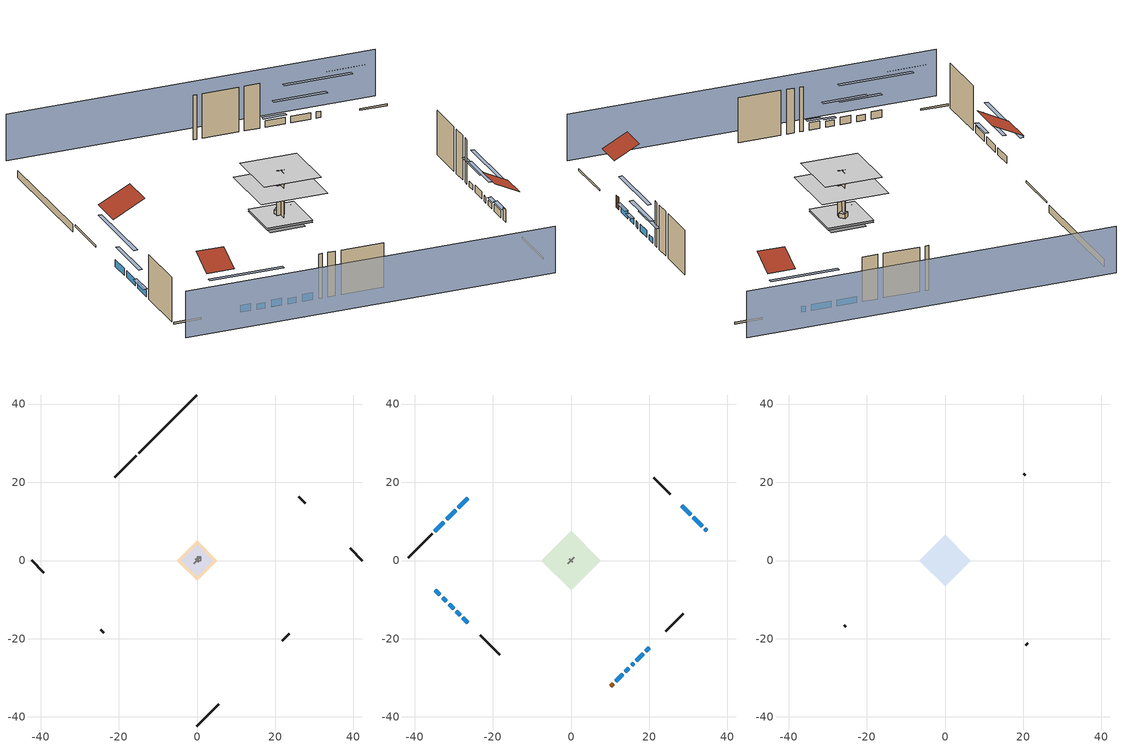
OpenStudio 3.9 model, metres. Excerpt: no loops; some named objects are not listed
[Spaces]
garage 1
 floor foundation (Slab1 construction): -5.17,0 0,5.17 5.17,0 0,-5.17 z0
 wall outside (Wall1 construction): 27.69,14.62 25.97,16.34 z0.3:7.62
 wall outside (Wall2 construction): 21.82,-20.48 23.55,-18.76 z0.3:7.62
 wall outside (Wall12 construction): -24.67,-17.64 -23.81,-18.5 z0.3:7.62
 wall to conditioned space 1 (Wall5 construction Reversed): 0.86,0.86 -0.86,-0.86 z0.3:7.62
 wall to conditioned space 1 (Wall6 construction Reversed): -0.43,0.43 0.43,-0.43 z0.3:7.62
crawlspace - vented 1
 floor foundation (Slab2 construction): -3.99,0 0,3.99 3.99,0 0,-3.99 z-0.91
 wall outside (RimJoist1 construction): -15.49,26.82 -21.09,21.22 z0.3:0.61
 wall outside (RimJoist2 construction): 42.31,0 39.2,3.1 z0.3:0.61
 wall outside (RimJoist3 construction): 0,-42.31 5.6,-36.7 z0.3:0.61
 wall outside (RimJoist4 construction): -42.31,0 -39.2,-3.1 z0.3:0.61
 wall foundation (FoundationWall1 construction): 0,42.31 -14.83,27.48 z-0.91:0.3
furnace airloop ret air space
 floor adiabatic (AdiabaticConst): 0,0 0,1 1,1 1,0 z0
 wall adiabatic (AdiabaticConst): 0,1 0,0 1,0 1,1 0,1 z0:1
 ceiling adiabatic (AdiabaticConst): 1,0 1,1 0,1 0,0 z1
conditioned space 1
 floor to crawlspace - vented 1 (Floor1 construction): -3.99,0 0,3.99 3.99,0 0,-3.99 z0.3
 floor to garage 1 (Floor3 construction): -5.17,0 0,5.17 5.17,0 0,-5.17 z0.3
 floor adiabatic (AdiabaticFloorConstruction): -7.65,0 0,7.65 7.65,0 0,-7.65 z5.18
 wall outside (Wall3 construction): -35.48,6.83 -41.65,0.66 z0.3:7.62
 wall outside (Wall4 construction): 25.31,17 21.15,21.16 z0.3:7.62
 wall outside (Wall7 construction): 24.21,-18.1 28.73,-13.58 z0.3:7.62
 wall outside (Wall8 construction): -23.15,-19.16 -18.26,-24.05 z0.3:7.62
 wall outside (AdiabaticWallConstruction): -26.45,15.86 -28.8,13.51 / -29.46,12.85 -31.81,10.49 / -32.47,9.84 -34.82,7.48 / 16.66,-25.65 18.42,-23.89 / 11.47,-30.83 13.23,-29.08 z0.3:1.43; 34.74,7.57 34.21,8.1 z0.3:1.31; 33.55,8.76 31.28,11.03 / 30.62,11.69 28.35,13.96 z0.3:1.37; 15.48,-26.83 16.01,-26.3 z0.3:1.28; 19.07,-23.24 20.01,-22.3 / 13.88,-28.43 14.82,-27.48 z0.3:1.16; -34.74,-7.57 -33.49,-8.82 / -31.18,-11.13 -29.93,-12.37 / -27.62,-14.69 -26.37,-15.93 z0.3:1.49; -32.84,-9.47 -31.83,-10.47 / -29.28,-13.03 -28.28,-14.03 z0.3:1.25
 wall outside (AdiabaticWallConstruction 1): 10.17,-32.14 10.82,-31.49 z0.3:2.34
 window (WindowConstruction): -26.45,15.86 -28.8,13.51 z0.3:1.43
 window (WindowConstruction 1): -29.46,12.85 -31.81,10.5 z0.3:1.43
 window (WindowConstruction 2): -32.47,9.84 -34.82,7.49 z0.3:1.43
 window (WindowConstruction 3): 34.74,7.57 34.21,8.1 z0.3:1.31
 window (WindowConstruction 4): 33.55,8.76 31.28,11.03 z0.3:1.37
 window (WindowConstruction 5): 30.62,11.69 28.35,13.96 z0.3:1.37
 window (WindowConstruction 6): 15.48,-26.83 16,-26.3 z0.3:1.28
 window (WindowConstruction 7): 16.66,-25.65 18.41,-23.89 z0.3:1.43
 window (WindowConstruction 8): 19.07,-23.24 20.01,-22.3 z0.3:1.16
 window (WindowConstruction 9): 11.47,-30.83 13.23,-29.08 z0.3:1.43
 window (WindowConstruction 10): 13.88,-28.42 14.82,-27.49 z0.3:1.16
 window (WindowConstruction 11): -34.74,-7.57 -33.49,-8.82 z0.3:1.49
 window (WindowConstruction 12): -32.84,-9.47 -31.83,-10.47 z0.3:1.25
 window (WindowConstruction 13): -31.18,-11.13 -29.93,-12.37 z0.3:1.49
 window (WindowConstruction 14): -29.28,-13.03 -28.28,-14.03 z0.3:1.25
 window (WindowConstruction 15): -27.62,-14.69 -26.38,-15.93 z0.3:1.49
 door (Door): 10.17,-32.14 10.82,-31.49 z0.3:2.34
 ceiling adiabatic (AdiabaticFloorConstruction): 0,-7.65 7.65,0 0,7.65 -7.65,0 z5.18
attic - vented 1
 floor to conditioned space 1 (Floor2 construction Reversed): -6.53,0 0,6.53 6.53,0 0,-6.53 z7.62
 wall outside (Wall9 construction): 20.49,21.81 20.1,22.21 z0.3:7.62
 wall outside (Wall10 construction): -25.72,-16.59 -25.33,-16.98 z0.3:7.62
 wall outside (Wall11 construction): 20.67,-21.64 21.17,-21.14 z0.3:7.62
 roof outside (Roof1 construction): -25.79,16.52,7.62 -22.17,12.9,10.18 -18.13,16.94,10.18 -21.75,20.56,7.62
 roof outside (Roof2 construction): 35.39,6.91,7.62 32.57,4.09,9.61 35.73,0.94,9.61 38.55,3.76,7.62
 roof outside (Roof3 construction): -35.39,-6.91,7.62 -32.57,-4.09,9.61 -35.73,-0.94,9.61 -38.55,-3.76,7.62
 roof outside (Roof4 construction): 9.51,-32.79,7.62 6.6,-29.89,9.68 3.35,-33.14,9.68 6.26,-36.05,7.62
shading: -45.54,-3.23 -3.23,-45.54 / 45.54,3.23 3.23,45.54 z0:7.62; -32.47,9.84 -22.78,19.52 -23.22,19.95 -32.9,10.27 z6.61; -33.75,8.56 -27.52,14.79 -27.95,15.22 -34.18,8.99 z4.18; -35.04,7.27 -32.25,10.05 -32.68,10.48 -35.47,7.7 z1.74; 30.54,11.76 38.4,3.91 38.83,4.34 30.97,12.2 z6.49; 29.34,12.97 35.49,6.82 35.92,7.25 29.77,13.4 z4.11; 28.13,14.17 30.84,11.47 31.27,11.9 28.56,14.61 z1.68; 19.67,-22.64 11.82,-30.49 12.25,-30.92 20.1,-23.07 z6.46; 20.35,-21.95 14.72,-27.59 15.15,-28.02 20.79,-22.38 z4.18; 21.95,-20.36 17.13,-25.18 17.56,-25.61 22.38,-20.79 z3.9; 13.44,-28.87 11.26,-31.05 11.69,-31.48 13.87,-29.3 z1.74; 15.04,-27.27 13.67,-28.64 14.1,-29.07 15.47,-27.7 z1.46; -29.83,-12.48 -38.4,-3.91 -38.83,-4.34 -30.26,-12.91 z6.68; -29.89,-12.41 -34.78,-7.53 -35.21,-7.96 -30.33,-12.84 z3.99; -27.99,-14.31 -33.12,-9.19 -33.55,-9.62 -28.43,-14.74 z4.24; -28.06,-14.25 -29.49,-12.82 -29.92,-13.25 -28.49,-14.68 z1.55; -26.16,-16.15 -27.83,-14.47 -28.27,-14.9 -26.59,-16.58 z1.8
[Site]
Portland Intl Arpt_OR: Latitude {deg}=45.59; Longitude {deg}=-122.6; Time Zone {hr}=-8; Elevation {m}=33; Terrain=Suburbs; Keep Site Location Information=Yes
[Site:GroundTemperature:Shallow]
10.2558, 8.96328, 8.85977, 9.47314, 11.9355, 14.3863, 16.5111, 17.8571, 17.9714, 16.8767, 14.8061, 12.4304
[Site:WaterMainsTemperature]
Calculation Method=Schedule; Temperature Schedule=mains temperature schedule
[Building]
Building 1
[Material] Roughness=Rough
Name | Thickness {m} | Conductivity {W/m-K} | Density {kg/m3} | Specific Heat {J/kg-K} | Thermal Absorptance | Solar Absorptance | Visible Absorptance
slate or tile shingles | 0.01905 | 0.840978 | 1899.972 | 799.717 | 0.9 | 0.75 | 0.75
roof rigid ins | 0.00329814 | 0.029427 | 32.04 | 1214.23 | 0.9 | 0.7 | 0.7
osb sheathing 0.5 in. | 0.0127 | 0.115458 | 512.64 | 1214.23 | 0.9 | 0.6 | 0.6
wood siding | 0.0254 | 0.102417 | 544.68 | 1172.36 | 0.9 | 0.85 | 0.85
osb sheathing 0.5 in. 1 | 0.0127 | 0.115458 | 512.64 | 1214.23 | 0.9 | 0.7 | 0.7
wall stud and cavity | 0.1397 | 0.727959 | 139.0536 | 1170.24 | 0.9 | 0.6 | 0.6
wall stud and cavity 1 | 0.1397 | 0.550994 | 139.0536 | 1170.24 | 0.9 | 0.7 | 0.7
gypsum board | 0.0127 | 0.160291 | 801 | 837.4 | 0.9 | 0.6 | 0.6
osb sheathing 0.5 in. 2; osb sheathing 0.5 in. 3 | 0.0127 | 0.115458 | 512.64 | 1214.23
wall stud and cavity 2 | 0.1397 | 0.335416 | 139.0536 | 1170.24 | 0.9 | 0.7 | 0.7
rim joist stud and cavity | 0.0508 | 0.178688 | 50.32683 | 1063.81 | 0.9 | 0.6 | 0.6
floor stud and cavity | 0.1397 | 0.923637 | 92.3553 | 1139.71 | 0.9 | 0.7 | 0.7
osb sheathing 0.75 in. | 0.01905 | 0.115458 | 512.64 | 1214.23 | 0.9 | 0.7 | 0.7
floor covering | 0.0127 | 0.0433444 | 54.468 | 1339.84 | 0.9 | 0.6 | 0.6
ceiling loosefill ins | 0.254 | 0.0480833 | 16.02 | 1046.75 | 0.9 | 0.7 | 0.7
ceiling stud and cavity | 0.1397 | 0.104117 | 65.682 | 1177.47 | 0.9 | 0.7 | 0.7
concrete 4.0 in. | 0.1016 | 1.803125 | 2242.8 | 837.4 | 0.9 | 0.7 | 0.7
concrete 8.0 in. | 0.2032 | 1.803125 | 2242.8 | 837.4 | 0.9 | 0.7 | 0.7
soil 0.5 in. | 0.0127 | 1.3848 | 1842.3 | 418.7 | 0.9 | 0.7 | 0.7
wood siding 1; wood siding 2 | 0.0254 | 0.102417 | 544.68 | 1172.36
wall rigid ins; floor rigid ins | 0.512978 | 0.029427 | 32.04 | 1214.23 | 0.9 | 0.7 | 0.7
wall stud and cavity 3 | 0.0889 | 0.380278 | 52.3479 | 1209.89 | 0.9 | 0.7 | 0.7
door material | 0.04445 | 0.0612267 | 512.64 | 1214.23 | 0.9 | 0.7 | 0.7
floor stud and cavity 1 | 0.1397 | 1.75129 | 37.0049 | 1207.88 | 0.9 | 0.7 | 0.7
wall stud and cavity 4 | 0.0889 | 0.391764 | 83.0341 | 1211.67 | 0.9 | 0.7 | 0.7
furniture material conditioned space 1; furniture material garage 1 | 0.1524 | 0.115458 | 640.8 | 1214.23 | 0.9 | 0.6 | 0.6
[Construction]
Roof1 construction; Roof2 construction; Roof3 construction; Roof4 construction: slate or tile shingles, roof rigid ins, osb sheathing 0.5 in.
Wall1 construction; Wall2 construction: wood siding, osb sheathing 0.5 in. 1, wall stud and cavity
Wall3 construction; Wall4 construction: wood siding, osb sheathing 0.5 in. 1, wall stud and cavity 1, gypsum board
Wall5 construction Reversed: gypsum board, wall stud and cavity 2, osb sheathing 0.5 in. 2
Wall6 construction Reversed: gypsum board, wall stud and cavity 2, osb sheathing 0.5 in. 3
Wall7 construction; Wall8 construction: wood siding, osb sheathing 0.5 in. 3, wall stud and cavity 1, gypsum board
Wall9 construction; Wall10 construction; Wall11 construction; Wall12 construction: wood siding, osb sheathing 0.5 in. 3, wall stud and cavity
RimJoist1 construction; RimJoist2 construction; RimJoist3 construction; RimJoist4 construction: wood siding, rim joist stud and cavity
Floor1 construction; Floor3 construction: floor stud and cavity, osb sheathing 0.75 in., floor covering
Floor2 construction Reversed: gypsum board, ceiling stud and cavity, ceiling loosefill ins
Slab1 construction: concrete 4.0 in.
FoundationWall1 construction: concrete 8.0 in.
Slab2 construction: soil 0.5 in.
WindowConstruction; WindowConstruction 1; WindowConstruction 2; WindowConstruction 3; WindowConstruction 4; WindowConstruction 5; WindowConstruction 6; WindowConstruction 7; WindowConstruction 8; WindowConstruction 9; WindowConstruction 10; WindowConstruction 11; WindowConstruction 12; WindowConstruction 13; WindowConstruction 14; WindowConstruction 15: WindowMaterial
AdiabaticWallConstruction: wood siding 1, wall rigid ins, wall stud and cavity 3, gypsum board
Door: door material
AdiabaticWallConstruction 1: wood siding 2, wall rigid ins, wall stud and cavity 3, gypsum board
AdiabaticFloorConstruction: floor stud and cavity 1, floor rigid ins, osb sheathing 0.75 in., floor covering
PartitionWallConstruction: gypsum board, wall stud and cavity 4, gypsum board
furniture construction conditioned space 1: furniture material conditioned space 1
furniture construction garage 1: furniture material garage 1
AdiabaticConst: Adiabatic
[WindowMaterial:SimpleGlazingSystem]
WindowMaterial: U-Factor {W/m2-K}=2.78222; Solar Heat Gain Coefficient=0.56
[Material:NoMass]
Adiabatic: Roughness=Rough; Thermal Resistance {m2-K/W}=176.1
[ThermalZone] Multiplier=1; Use Ideal Air Loads=No
Name | Volume {m3} | Thermostat
conditioned space | 493.619 | conditioned space temperature setpoint
attic - vented | 58.7334
garage | 130.484
crawlspace - vented | 38.7714
furnace airloop ret air zone | 1
[Sizing:Zone] Zone Cooling Design Supply Air Temperature Input Method=SupplyAirTemperature; Zone Cooling Design Supply Air Temperature {C}=14; Zone Cooling Design Supply Air Temperature Difference {deltaC}=11.11; Zone Heating Design Supply Air Temperature Input Method=SupplyAirTemperature; Zone Heating Design Supply Air Temperature {C}=40; Zone Heating Design Supply Air Temperature Difference {deltaC}=11.11; Zone Cooling Design Supply Air Humidity Ratio {kg-H2O/kg-air}=0.0085; Zone Heating Design Supply Air Humidity Ratio {kg-H2O/kg-air}=0.008; Cooling Design Air Flow Method=DesignDay; Heating Design Air Flow Method=DesignDay; Account for Dedicated Outdoor Air System=No; Dedicated Outdoor Air System Control Strategy=NeutralSupplyAir; Dedicated Outdoor Air Low Setpoint Temperature for Design {C}=autosize; Dedicated Outdoor Air High Setpoint Temperature for Design {C}=autosize; Zone Load Sizing Method=Sensible Load Only No Latent Load; Zone Latent Cooling Design Supply Air Humidity Ratio Input Method=HumidityRatioDifference; Zone Cooling Design Supply Air Humidity Ratio Difference {kgWater/kgDryAir}=0.005; Zone Latent Heating Design Supply Air Humidity Ratio Input Method=HumidityRatioDifference; Zone Humidification Design Supply Air Humidity Ratio Difference {kgWater/kgDryAir}=0.005; Sizing Option=Coincident
attic - vented; garage; crawlspace - vented; furnace airloop ret air zone
[Space]
Name | Thermal Zone | Volume {m3}
conditioned space 1 | conditioned space | 493.619
attic - vented 1 | attic - vented | 58.7334
garage 1 | garage | 130.484
crawlspace - vented 1 | crawlspace - vented | 38.7714
furnace airloop ret air space | furnace airloop ret air zone
[ThermostatSetpoint:DualSetpoint]
conditioned space temperature setpoint: Heating Setpoint Temperature Schedule=heating setpoint; Cooling Setpoint Temperature Schedule=cooling setpoint; Temperature Difference Between Cutout And Setpoint {deltaC}=0
[Foundation:Kiva] Wall Depth Below Slab {m}=0.2032
Name | Initial Indoor Air Temperature {C} | Wall Height Above Grade {m}
Foundation Kiva 1 | 13.4258 | 0.1016
Foundation Kiva 2 | 8.19436 | 0.3048
[Foundation:Kiva:Settings]
Soil Conductivity {W/m-K}=1.3848; Soil Density {kg/m3}=1842.3; Soil Specific Heat {J/kg-K}=418.7; Ground Solar Absorptivity=0.9; Ground Thermal Absorptivity=0.9; Ground Surface Roughness {m}=0.03; Far-Field Width {m}=40; Deep-Ground Boundary Condition=ZeroFlux; Deep-Ground Depth {m}=40; Minimum Cell Dimension {m}=0.2; Maximum Cell Growth Coefficient=3; Simulation Timestep=Timestep
[SurfaceProperty:ExposedFoundationPerimeter] Exposed Perimeter Calculation Method=TotalExposedPerimeter
Name | Total Exposed Perimeter {m}
Slab1 | 18.288
Slab2 | 20.97024
[SurfaceProperty:IncidentSolarMultiplier] Incident Solar Multiplier=1; Incident Solar Multiplier Schedule=trans schedule winter=0.85 summer=0.7
Window1; Window2; Window3; Window4; Window5; Window6; Window7; Window8; Window9; Window10; Window11; Window12; Window13; Window14; Window15; Window16
[InternalMass:Definition] Design Level Calculation Method=SurfaceArea
Name | Construction | Surface Area {m2}
partition wall mass | PartitionWallConstruction | 202.436
furniture mass conditioned space 1 | furniture construction conditioned space 1 | 80.97429
furniture mass garage 1 | furniture construction garage 1 | 5.35122
[InternalMass] Multiplier=1
Name | Internal Mass Definition | Space or SpaceType
partition wall mass | partition wall mass | conditioned space 1
furniture mass conditioned space 1 | furniture mass conditioned space 1 | conditioned space 1
furniture mass garage 1 | furniture mass garage 1 | garage 1
[EnergyManagementSystem:Sensor]
Name | Output Variable or Output Meter Index Key | Output Variable or Output Meter
water_heater_T_set | water heater setpoint | Schedule Value
out_pb_s |  | Site Outdoor Air Barometric Pressure
out_wt_s |  | Site Outdoor Air Humidity Ratio
site_vw_s |  | Site Wind Speed
cool_season | cooling season schedule | Schedule Value
furnace_airloop_AH_MFR_s | Node 14 | System Node Mass Flow Rate
furnace_airloop_AH_VFR_s | Node 14 | System Node Current Density Volume Flow Rate
furnace_airloop_AH_Tout_s | Node 14 | System Node Temperature
furnace_airloop_AH_Wout_s | Node 14 | System Node Humidity Ratio
furnace_airloop_RA_T_s | Node 17 | System Node Temperature
furnace_airloop_Ra_W_s | Node 17 | System Node Humidity Ratio
furnace_airloop_0_DZ_T_s | crawlspace - vented | Zone Air Temperature
furnace_airloop_0_DZ_W_s | crawlspace - vented | Zone Mean Air Humidity Ratio
natural_vent_s | natural vent schedule | Schedule Value
htg_sp_s | heating setpoint | Schedule Value
clg_sp_s | cooling setpoint | Schedule Value
mech_vent_range_fan_0_sch_s | mech vent range fan 0 schedule | Schedule Value
mech_vent_bath_fan_0_sch_s | mech vent bath fan 0 schedule | Schedule Value
clothes_dryer_exhaust_0_sch_s | clothes_dryer | Schedule Value
htg_load_cond |  | Heating:EnergyTransfer:Zone:CONDITIONED SPACE
clg_load_cond |  | Cooling:EnergyTransfer:Zone:CONDITIONED SPACE
htg_load_duct |  | Heating:EnergyTransfer:Zone:FURNACE AIRLOOP RET AIR ZONE
clg_load_duct |  | Cooling:EnergyTransfer:Zone:FURNACE AIRLOOP RET AIR ZONE
s_conv | Floor1 | Surface Inside Face Convection Heat Gain Energy
s_ig | Floor1 | Surface Inside Face Internal Gains Radiation Heat Gain Energy
s_sol | Floor1 | Surface Inside Face Solar Radiation Heat Gain Energy
s_lgt | Floor1 | Surface Inside Face Lights Radiation Heat Gain Energy
s_surf | Floor1 | Surface Inside Face Net Surface Thermal Radiation Heat Gain Energy
s_conv_1 | Floor2 | Surface Inside Face Convection Heat Gain Energy
s_ig_1 | Floor2 | Surface Inside Face Internal Gains Radiation Heat Gain Energy
s_sol_1 | Floor2 | Surface Inside Face Solar Radiation Heat Gain Energy
s_lgt_1 | Floor2 | Surface Inside Face Lights Radiation Heat Gain Energy
s_surf_1 | Floor2 | Surface Inside Face Net Surface Thermal Radiation Heat Gain Energy
s_conv_2 | Floor3 | Surface Inside Face Convection Heat Gain Energy
s_ig_2 | Floor3 | Surface Inside Face Internal Gains Radiation Heat Gain Energy
s_sol_2 | Floor3 | Surface Inside Face Solar Radiation Heat Gain Energy
s_lgt_2 | Floor3 | Surface Inside Face Lights Radiation Heat Gain Energy
s_surf_2 | Floor3 | Surface Inside Face Net Surface Thermal Radiation Heat Gain Energy
s_conv_3 | inferred conditioned ceiling | Surface Inside Face Convection Heat Gain Energy
s_ig_3 | inferred conditioned ceiling | Surface Inside Face Internal Gains Radiation Heat Gain Energy
s_sol_3 | inferred conditioned ceiling | Surface Inside Face Solar Radiation Heat Gain Energy
s_lgt_3 | inferred conditioned ceiling | Surface Inside Face Lights Radiation Heat Gain Energy
s_surf_3 | inferred conditioned ceiling | Surface Inside Face Net Surface Thermal Radiation Heat Gain Energy
s_conv_4 | inferred conditioned floor | Surface Inside Face Convection Heat Gain Energy
s_ig_4 | inferred conditioned floor | Surface Inside Face Internal Gains Radiation Heat Gain Energy
s_sol_4 | inferred conditioned floor | Surface Inside Face Solar Radiation Heat Gain Energy
s_lgt_4 | inferred conditioned floor | Surface Inside Face Lights Radiation Heat Gain Energy
s_surf_4 | inferred conditioned floor | Surface Inside Face Net Surface Thermal Radiation Heat Gain Energy
ss_sol | Door1 | Surface Inside Face Solar Radiation Heat Gain Energy
ss_lgt | Door1 | Surface Inside Face Lights Radiation Heat Gain Energy
ss_conv | Door1 | Surface Inside Face Convection Heat Gain Energy
ss_ig | Door1 | Surface Inside Face Internal Gains Radiation Heat Gain Energy
ss_surf | Door1 | Surface Inside Face Net Surface Thermal Radiation Heat Gain Energy
ss_conv_1 | Window1 | Surface Inside Face Convection Heat Gain Energy
ss_ig_1 | Window1 | Surface Inside Face Internal Gains Radiation Heat Gain Energy
ss_surf_1 | Window1 | Surface Inside Face Net Surface Thermal Radiation Heat Gain Energy
ss_trans_in | Window1 | Surface Window Transmitted Solar Radiation Rate
ss_back_out | Window1 | Surface Window Shortwave from Zone Back Out Window Heat Transfer Rate
ss_trans_out | Window1 | Surface Inside Face Initial Transmitted Diffuse Transmitted Out Window Solar Radiation Rate
ss_conv_2 | Window10 | Surface Inside Face Convection Heat Gain Energy
ss_ig_2 | Window10 | Surface Inside Face Internal Gains Radiation Heat Gain Energy
ss_surf_2 | Window10 | Surface Inside Face Net Surface Thermal Radiation Heat Gain Energy
ss_trans_in_1 | Window10 | Surface Window Transmitted Solar Radiation Rate
ss_back_out_1 | Window10 | Surface Window Shortwave from Zone Back Out Window Heat Transfer Rate
ss_trans_out_1 | Window10 | Surface Inside Face Initial Transmitted Diffuse Transmitted Out Window Solar Radiation Rate
ss_conv_3 | Window11 | Surface Inside Face Convection Heat Gain Energy
ss_ig_3 | Window11 | Surface Inside Face Internal Gains Radiation Heat Gain Energy
ss_surf_3 | Window11 | Surface Inside Face Net Surface Thermal Radiation Heat Gain Energy
ss_trans_in_2 | Window11 | Surface Window Transmitted Solar Radiation Rate
ss_back_out_2 | Window11 | Surface Window Shortwave from Zone Back Out Window Heat Transfer Rate
ss_trans_out_2 | Window11 | Surface Inside Face Initial Transmitted Diffuse Transmitted Out Window Solar Radiation Rate
ss_conv_4 | Window12 | Surface Inside Face Convection Heat Gain Energy
ss_ig_4 | Window12 | Surface Inside Face Internal Gains Radiation Heat Gain Energy
ss_surf_4 | Window12 | Surface Inside Face Net Surface Thermal Radiation Heat Gain Energy
ss_trans_in_3 | Window12 | Surface Window Transmitted Solar Radiation Rate
ss_back_out_3 | Window12 | Surface Window Shortwave from Zone Back Out Window Heat Transfer Rate
ss_trans_out_3 | Window12 | Surface Inside Face Initial Transmitted Diffuse Transmitted Out Window Solar Radiation Rate
ss_conv_5 | Window13 | Surface Inside Face Convection Heat Gain Energy
ss_ig_5 | Window13 | Surface Inside Face Internal Gains Radiation Heat Gain Energy
ss_surf_5 | Window13 | Surface Inside Face Net Surface Thermal Radiation Heat Gain Energy
ss_trans_in_4 | Window13 | Surface Window Transmitted Solar Radiation Rate
ss_back_out_4 | Window13 | Surface Window Shortwave from Zone Back Out Window Heat Transfer Rate
ss_trans_out_4 | Window13 | Surface Inside Face Initial Transmitted Diffuse Transmitted Out Window Solar Radiation Rate
ss_conv_6 | Window14 | Surface Inside Face Convection Heat Gain Energy
ss_ig_6 | Window14 | Surface Inside Face Internal Gains Radiation Heat Gain Energy
ss_surf_6 | Window14 | Surface Inside Face Net Surface Thermal Radiation Heat Gain Energy
ss_trans_in_5 | Window14 | Surface Window Transmitted Solar Radiation Rate
ss_back_out_5 | Window14 | Surface Window Shortwave from Zone Back Out Window Heat Transfer Rate
ss_trans_out_5 | Window14 | Surface Inside Face Initial Transmitted Diffuse Transmitted Out Window Solar Radiation Rate
ss_conv_7 | Window15 | Surface Inside Face Convection Heat Gain Energy
ss_ig_7 | Window15 | Surface Inside Face Internal Gains Radiation Heat Gain Energy
ss_surf_7 | Window15 | Surface Inside Face Net Surface Thermal Radiation Heat Gain Energy
ss_trans_in_6 | Window15 | Surface Window Transmitted Solar Radiation Rate
ss_back_out_6 | Window15 | Surface Window Shortwave from Zone Back Out Window Heat Transfer Rate
ss_trans_out_6 | Window15 | Surface Inside Face Initial Transmitted Diffuse Transmitted Out Window Solar Radiation Rate
ss_conv_8 | Window16 | Surface Inside Face Convection Heat Gain Energy
ss_ig_8 | Window16 | Surface Inside Face Internal Gains Radiation Heat Gain Energy
ss_surf_8 | Window16 | Surface Inside Face Net Surface Thermal Radiation Heat Gain Energy
ss_trans_in_7 | Window16 | Surface Window Transmitted Solar Radiation Rate
ss_back_out_7 | Window16 | Surface Window Shortwave from Zone Back Out Window Heat Transfer Rate
ss_trans_out_7 | Window16 | Surface Inside Face Initial Transmitted Diffuse Transmitted Out Window Solar Radiation Rate
ss_conv_9 | Window2 | Surface Inside Face Convection Heat Gain Energy
ss_ig_9 | Window2 | Surface Inside Face Internal Gains Radiation Heat Gain Energy
ss_surf_9 | Window2 | Surface Inside Face Net Surface Thermal Radiation Heat Gain Energy
ss_trans_in_8 | Window2 | Surface Window Transmitted Solar Radiation Rate
ss_back_out_8 | Window2 | Surface Window Shortwave from Zone Back Out Window Heat Transfer Rate
ss_trans_out_8 | Window2 | Surface Inside Face Initial Transmitted Diffuse Transmitted Out Window Solar Radiation Rate
ss_conv_10 | Window3 | Surface Inside Face Convection Heat Gain Energy
ss_ig_10 | Window3 | Surface Inside Face Internal Gains Radiation Heat Gain Energy
ss_surf_10 | Window3 | Surface Inside Face Net Surface Thermal Radiation Heat Gain Energy
ss_trans_in_9 | Window3 | Surface Window Transmitted Solar Radiation Rate
ss_back_out_9 | Window3 | Surface Window Shortwave from Zone Back Out Window Heat Transfer Rate
ss_trans_out_9 | Window3 | Surface Inside Face Initial Transmitted Diffuse Transmitted Out Window Solar Radiation Rate
ss_conv_11 | Window4 | Surface Inside Face Convection Heat Gain Energy
ss_ig_11 | Window4 | Surface Inside Face Internal Gains Radiation Heat Gain Energy
ss_surf_11 | Window4 | Surface Inside Face Net Surface Thermal Radiation Heat Gain Energy
ss_trans_in_10 | Window4 | Surface Window Transmitted Solar Radiation Rate
ss_back_out_10 | Window4 | Surface Window Shortwave from Zone Back Out Window Heat Transfer Rate
ss_trans_out_10 | Window4 | Surface Inside Face Initial Transmitted Diffuse Transmitted Out Window Solar Radiation Rate
ss_conv_12 | Window5 | Surface Inside Face Convection Heat Gain Energy
ss_ig_12 | Window5 | Surface Inside Face Internal Gains Radiation Heat Gain Energy
ss_surf_12 | Window5 | Surface Inside Face Net Surface Thermal Radiation Heat Gain Energy
ss_trans_in_11 | Window5 | Surface Window Transmitted Solar Radiation Rate
ss_back_out_11 | Window5 | Surface Window Shortwave from Zone Back Out Window Heat Transfer Rate
ss_trans_out_11 | Window5 | Surface Inside Face Initial Transmitted Diffuse Transmitted Out Window Solar Radiation Rate
ss_conv_13 | Window6 | Surface Inside Face Convection Heat Gain Energy
ss_ig_13 | Window6 | Surface Inside Face Internal Gains Radiation Heat Gain Energy
ss_surf_13 | Window6 | Surface Inside Face Net Surface Thermal Radiation Heat Gain Energy
ss_trans_in_12 | Window6 | Surface Window Transmitted Solar Radiation Rate
ss_back_out_12 | Window6 | Surface Window Shortwave from Zone Back Out Window Heat Transfer Rate
ss_trans_out_12 | Window6 | Surface Inside Face Initial Transmitted Diffuse Transmitted Out Window Solar Radiation Rate
ss_conv_14 | Window7 | Surface Inside Face Convection Heat Gain Energy
ss_ig_14 | Window7 | Surface Inside Face Internal Gains Radiation Heat Gain Energy
ss_surf_14 | Window7 | Surface Inside Face Net Surface Thermal Radiation Heat Gain Energy
ss_trans_in_13 | Window7 | Surface Window Transmitted Solar Radiation Rate
ss_back_out_13 | Window7 | Surface Window Shortwave from Zone Back Out Window Heat Transfer Rate
ss_trans_out_13 | Window7 | Surface Inside Face Initial Transmitted Diffuse Transmitted Out Window Solar Radiation Rate
ss_conv_15 | Window8 | Surface Inside Face Convection Heat Gain Energy
ss_ig_15 | Window8 | Surface Inside Face Internal Gains Radiation Heat Gain Energy
ss_surf_15 | Window8 | Surface Inside Face Net Surface Thermal Radiation Heat Gain Energy
ss_trans_in_14 | Window8 | Surface Window Transmitted Solar Radiation Rate
ss_back_out_14 | Window8 | Surface Window Shortwave from Zone Back Out Window Heat Transfer Rate
ss_trans_out_14 | Window8 | Surface Inside Face Initial Transmitted Diffuse Transmitted Out Window Solar Radiation Rate
ss_conv_16 | Window9 | Surface Inside Face Convection Heat Gain Energy
ss_ig_16 | Window9 | Surface Inside Face Internal Gains Radiation Heat Gain Energy
ss_surf_16 | Window9 | Surface Inside Face Net Surface Thermal Radiation Heat Gain Energy
ss_trans_in_15 | Window9 | Surface Window Transmitted Solar Radiation Rate
ss_back_out_15 | Window9 | Surface Window Shortwave from Zone Back Out Window Heat Transfer Rate
ss_trans_out_15 | Window9 | Surface Inside Face Initial Transmitted Diffuse Transmitted Out Window Solar Radiation Rate
s_conv_5 | Wall3 | Surface Inside Face Convection Heat Gain Energy
s_ig_5 | Wall3 | Surface Inside Face Internal Gains Radiation Heat Gain Energy
s_sol_5 | Wall3 | Surface Inside Face Solar Radiation Heat Gain Energy
s_lgt_5 | Wall3 | Surface Inside Face Lights Radiation Heat Gain Energy
s_surf_5 | Wall3 | Surface Inside Face Net Surface Thermal Radiation Heat Gain Energy
s_conv_6 | Wall4 | Surface Inside Face Convection Heat Gain Energy
s_ig_6 | Wall4 | Surface Inside Face Internal Gains Radiation Heat Gain Energy
s_sol_6 | Wall4 | Surface Inside Face Solar Radiation Heat Gain Energy
s_lgt_6 | Wall4 | Surface Inside Face Lights Radiation Heat Gain Energy
s_surf_6 | Wall4 | Surface Inside Face Net Surface Thermal Radiation Heat Gain Energy
s_conv_7 | Wall5 | Surface Inside Face Convection Heat Gain Energy
s_ig_7 | Wall5 | Surface Inside Face Internal Gains Radiation Heat Gain Energy
s_sol_7 | Wall5 | Surface Inside Face Solar Radiation Heat Gain Energy
s_lgt_7 | Wall5 | Surface Inside Face Lights Radiation Heat Gain Energy
s_surf_7 | Wall5 | Surface Inside Face Net Surface Thermal Radiation Heat Gain Energy
s_conv_8 | Wall6 | Surface Inside Face Convection Heat Gain Energy
s_ig_8 | Wall6 | Surface Inside Face Internal Gains Radiation Heat Gain Energy
s_sol_8 | Wall6 | Surface Inside Face Solar Radiation Heat Gain Energy
s_lgt_8 | Wall6 | Surface Inside Face Lights Radiation Heat Gain Energy
s_surf_8 | Wall6 | Surface Inside Face Net Surface Thermal Radiation Heat Gain Energy
s_conv_9 | Wall7 | Surface Inside Face Convection Heat Gain Energy
[ElectricEquipment:Definition] Design Level Calculation Method=EquipmentLevel
Name | Design Level {W} | Fraction Latent | Fraction Radiant | Fraction Lost
ceiling fan | 17.2584 | 0 | 0.558 | 0
clothes washer | 702.106 | 0.03 | 0.162 | 0.7
clothes dryer | 9688.07 | 0.015 | 0.081 | 0.85
dishwasher | 557.502 | 0.3 | 0.18 | 0.4
fridge | 45.9075 | 0 | 0.6 | 0
cooking range | 118.9 | 0.16 | 0.384 | 0.2
misc tv | 1555.5 | 0 | 0.6 | 0
misc plug loads | 883.448 | 0.021 | 0.558 | 0.049
whole house fan; mech vent house fan | 0 | 0 | 0 | 1
mech vent house fan cfis | 0 | 0 | 0 | 0
mech vent range fan 0 | 30 | 0 | 0 | 1
mech vent bath fan 0 | 15 | 0 | 0 | 1
[ElectricEquipment] Space or SpaceType=conditioned space 1
Name | Electric Equipment Definition | Schedule
ceiling fan | ceiling fan | ceiling_fan
clothes washer | clothes washer | clothes_washer
clothes dryer | clothes dryer | clothes_dryer
dishwasher | dishwasher | dishwasher
fridge | fridge | fridge schedule
cooking range | cooking range | cooking_range
misc tv | misc tv | plug_loads_tv
misc plug loads | misc plug loads | plug_loads_other
whole house fan | whole house fan | Always On Discrete
mech vent house fan | mech vent house fan | mech vent house fan schedule
mech vent house fan cfis | mech vent house fan cfis | mech vent house fan cfis schedule
mech vent range fan 0 | mech vent range fan 0 | mech vent range fan 0 schedule
mech vent bath fan 0 | mech vent bath fan 0 | mech vent bath fan 0 schedule
[EnergyManagementSystem:Actuator]
Name | Actuated Component | Actuated Component Type | Actuated Component Control Type | Zone or Space
water_heater_sens_act | water heater sens | OtherEquipment | Power Level | conditioned space 1
water_heater_lat_act | water heater lat | OtherEquipment | Power Level | conditioned space 1
water_heater_hpwh_ec_adj_act | water heater energy adjustment1 | OtherEquipment | Power Level | conditioned space 1
furnace_airloop_0_SupSensLkToCond_act | furnace airloop_0 SupSensLkToCond | OtherEquipment | Power Level | conditioned space 1
furnace_airloop_0_SupLatLkToCond_act | furnace airloop_0 SupLatLkToCond | OtherEquipment | Power Level | conditioned space 1
furnace_airloop_0_SupCondToLv_act | furnace airloop_0 SupCondToLv | OtherEquipment | Power Level | conditioned space 1
furnace_airloop_0_RetCondToRP_act | furnace airloop_0 RetCondToRP | OtherEquipment | Power Level | furnace airloop ret air space
furnace_airloop_0_RetSensLkToRP_act | furnace airloop_0 RetSensLkToRP | OtherEquipment | Power Level | furnace airloop ret air space
furnace_airloop_0_RetLatLkToRP_act | furnace airloop_0 RetLatLkToRP | OtherEquipment | Power Level | furnace airloop ret air space
furnace_airloop_0_SupCondToDZ_act | furnace airloop_0 SupCondToDZ | OtherEquipment | Power Level | crawlspace - vented 1
furnace_airloop_0_RetCondToDZ_act | furnace airloop_0 RetCondToDZ | OtherEquipment | Power Level | crawlspace - vented 1
furnace_airloop_0_SupSensLkToDZ_act | furnace airloop_0 SupSensLkToDZ | OtherEquipment | Power Level | crawlspace - vented 1
furnace_airloop_0_SupLatLkToDZ_act | furnace airloop_0 SupLatLkToDZ | OtherEquipment | Power Level | crawlspace - vented 1
whole_house_fan_act | whole house fan | ElectricEquipment | Electricity Rate | conditioned space 1
mech_vent_house_fan_cfis_act | mech vent house fan cfis | ElectricEquipment | Electricity Rate | conditioned space 1
mech_vent_house_fan_sensible_load_act | mech vent house fan sensible load | OtherEquipment | Power Level | conditioned space 1
mech_vent_house_fan_latent_load_act | mech vent house fan latent load | OtherEquipment | Power Level | conditioned space 1
[OtherEquipment:Definition] Design Level Calculation Method=EquipmentLevel
Name | Design Level {W} | Fraction Latent | Fraction Radiant | Fraction Lost
water heater sens; furnace airloop_0 SupSensLkToCond; furnace airloop_0 SupCondToLv; furnace airloop_0 RetCondToRP; furnace airloop_0 RetSensLkToRP; furnace airloop_0 SupCondToDZ; furnace airloop_0 RetCondToDZ; furnace airloop_0 SupSensLkToDZ; mech vent house fan sensible load | 0 | 0 | 0 | 0
water heater lat; furnace airloop_0 SupLatLkToCond; furnace airloop_0 RetLatLkToRP; furnace airloop_0 SupLatLkToDZ; mech vent house fan latent load | 0 | 1 | 0 | 0
water heater energy adjustment1 | 0.01 | 0 | 0 | 1
clothes dryer 2 | 0 | 0.015 | 0.081 | 0.85
cooking range 2 | 3484.6 | 0.16 | 0.384 | 0.2
misc fireplace | 542.024 | 0.1 | 0.3 | 0.4
general water use sensible | -79.8895 | 0 | 0.6 | 0
general water use latent | 81.0615 | 1 | 0 | 0
[OtherEquipment]
Name | Other Equipment Definition | Space or SpaceType | Schedule | Fuel Type
water heater sens | water heater sens | conditioned space 1 | Always On Discrete
water heater lat | water heater lat | conditioned space 1 | Always On Discrete
water heater energy adjustment1 | water heater energy adjustment1 | conditioned space 1 | Always On Discrete | Electricity
clothes dryer 1 | clothes dryer 2 | conditioned space 1 | clothes_dryer | Electricity
cooking range 1 | cooking range 2 | conditioned space 1 | cooking_range | NaturalGas
misc fireplace | misc fireplace | conditioned space 1 | misc fireplace schedule | NaturalGas
general water use sensible | general water use sensible | conditioned space 1 | general water use schedule
general water use latent | general water use latent | conditioned space 1 | general water use schedule
furnace airloop_0 SupSensLkToCond | furnace airloop_0 SupSensLkToCond | conditioned space 1 | Always On Discrete
furnace airloop_0 SupLatLkToCond | furnace airloop_0 SupLatLkToCond | conditioned space 1 | Always On Discrete
furnace airloop_0 SupCondToLv | furnace airloop_0 SupCondToLv | conditioned space 1 | Always On Discrete
furnace airloop_0 RetCondToRP | furnace airloop_0 RetCondToRP | furnace airloop ret air space | Always On Discrete
furnace airloop_0 RetSensLkToRP | furnace airloop_0 RetSensLkToRP | furnace airloop ret air space | Always On Discrete
furnace airloop_0 RetLatLkToRP | furnace airloop_0 RetLatLkToRP | furnace airloop ret air space | Always On Discrete
furnace airloop_0 SupCondToDZ | furnace airloop_0 SupCondToDZ | crawlspace - vented 1 | Always On Discrete
furnace airloop_0 RetCondToDZ | furnace airloop_0 RetCondToDZ | crawlspace - vented 1 | Always On Discrete
furnace airloop_0 SupSensLkToDZ | furnace airloop_0 SupSensLkToDZ | crawlspace - vented 1 | Always On Discrete
furnace airloop_0 SupLatLkToDZ | furnace airloop_0 SupLatLkToDZ | crawlspace - vented 1 | Always On Discrete
mech vent house fan sensible load | mech vent house fan sensible load | conditioned space 1 | Always On Discrete
mech vent house fan latent load | mech vent house fan latent load | conditioned space 1 | Always On Discrete
[WaterUse:Equipment:Definition]
Name | Peak Flow Rate {m3/s}
clothes washer | 1.45053e-05
dishwasher | 1.05119e-05
[Lights:Definition] Design Level Calculation Method=LightingLevel; Fraction Radiant=0.6; Fraction Visible=0.2; Return Air Fraction=0
Name | Lighting Level {W}
interior lighting | 371.328
garage lighting | 10.7391
[Lights] Fraction Replaceable=1
Name | Lights Definition | Space or SpaceType | Schedule
interior lighting | interior lighting | conditioned space 1 | lighting_interior
garage lighting | garage lighting | garage 1 | lighting_garage
[Exterior:Lights:Definition]
exterior lighting: Design Level {W}=8.01452
[Exterior:Lights]
exterior lighting: Exterior Lights Definition=exterior lighting; Schedule=exterior lighting schedule
[People:Definition]
occupants: Number of People Calculation Method=People; Number of People {people}=4; Fraction Radiant=0.314171; Sensible Heat Fraction=0.56303; Carbon Dioxide Generation Rate {m3/s-W}=0; Enable ASHRAE 55 Comfort Warnings=No; Mean Radiant Temperature Calculation Type=EnclosureAveraged
[People]
occupants: People Definition=occupants; Space or SpaceType=conditioned space 1; Number of People Schedule=occupants; Activity Level Schedule=occupants activity schedule; Multiplier=1
[ZoneMixing] Schedule=Always On Continuous; Design Flow Rate Calculation Method=Flow/Zone; Design Flow Rate {m3/s}=0
Name | Zone or Space | Source Zone or Space
furnace airloop_0 ZoneMixDZToCond mix | conditioned space | crawlspace - vented
furnace airloop_0 ZoneMixCondToDZ mix | crawlspace - vented | conditioned space
whole house fan mix | attic - vented | conditioned space
[SpaceInfiltration:DesignFlowRate] Schedule=Always On Discrete
Name | Space or SpaceType | Design Flow Rate Calculation Method | Design Flow Rate {m3/s} | Air Changes per Hour {1/hr} | Constant Term Coefficient | Temperature Term Coefficient | Velocity Term Coefficient | Velocity Squared Term Coefficient
natural vent flow; whole house fan flow; infil flow | conditioned space 1 | Flow/Space | 0
infil crawlspace - vented 1 | crawlspace - vented 1 | AirChanges/Hour |  | 2.6013 | 1 | 0 | 0 | 0
crawlspace_vented 1 duct leakage imbalance infil flow | crawlspace - vented 1 | Flow/Space | 0
[SpaceInfiltration:EffectiveLeakageArea] Schedule=Always On Discrete
Name | Space or SpaceType | Effective Air Leakage Area {cm2} | Stack Coefficient | Wind Coefficient
infil garage 1 | garage 1 | 217.469 | 0.000129147 | 4.64657e-05
infil attic - vented 1 | attic - vented 1 | 2843.48 | 0.00014362 | 4.87065e-05
[Schedule:Ruleset]
Name | Default Day Schedule
heating setpoint | heating setpoint default day
cooling setpoint | cooling setpoint default day
trans schedule winter=0.85 summer=0.7 | trans schedule winter=0.85 summer=0.7 default day
exterior lighting schedule | exterior lighting schedule default day
misc fireplace schedule | misc fireplace schedule default day
general water use schedule | general water use schedule default day
mech vent range fan 0 schedule | mech vent range fan 0 schedule default day
mech vent bath fan 0 schedule | mech vent bath fan 0 schedule default day
[Schedule:Day]
heating setpoint default day; cooling setpoint default day; trans schedule winter=0.85 summer=0.7 default day; exterior lighting schedule default day; misc fireplace schedule default day; general water use schedule default day; mech vent range fan 0 schedule default day; mech vent bath fan 0 schedule default day: 24, 0, 0
heating setpoint day; cooling setpoint day: 4, 0, 16.1111, 19, 0, 16.9444, 24, 0, 16.1111
trans schedule winter=0.85 summer=0.7 day; trans schedule winter=0.85 summer=0.7 day 2: 24, 0, 0.85
trans schedule winter=0.85 summer=0.7 day 1: 24, 0, 0.7
exterior lighting schedule day: 1, 0, 0.566667, 3, 0, 0.524167, 5, 0, 0.495833, 6, 0, 0.5525, 7, 0, 0.623333, 8, 0, 0.580833, 9, 0, 0.439167, 10, 0, 0.354167, 12, 0, 0.34, 13, 0, 0.354167, 14, 0, 0.396667, 15, 0, 0.425, 16, 0, 0.495833, 17, 0, 0.623333, 18, 0, 0.793333, 19, 0, 0.906667, 20, 0, 0.963333, 21, 0, 0.991667, 22, 0, 0.920833, 23, 0, 0.793333, 24, 0, 0.665833
exterior lighting schedule day 1: 1, 0, 0.528571, 3, 0, 0.488929, 5, 0, 0.4625, 6, 0, 0.515357, 7, 0, 0.581429, 8, 0, 0.541786, 9, 0, 0.409643, 10, 0, 0.330357, 12, 0, 0.317143, 13, 0, 0.330357, 14, 0, 0.37, 15, 0, 0.396429, 16, 0, 0.4625, 17, 0, 0.581429, 18, 0, 0.74, 19, 0, 0.845714, 20, 0, 0.898571, 21, 0, 0.925, 22, 0, 0.858929, 23, 0, 0.74, 24, 0, 0.621071
exterior lighting schedule day 2: 1, 0, 0.485714, 3, 0, 0.449286, 5, 0, 0.425, 6, 0, 0.473571, 7, 0, 0.534286, 8, 0, 0.497857, 9, 0, 0.376429, 10, 0, 0.303571, 12, 0, 0.291429, 13, 0, 0.303571, 14, 0, 0.34, 15, 0, 0.364286, 16, 0, 0.425, 17, 0, 0.534286, 18, 0, 0.68, 19, 0, 0.777143, 20, 0, 0.825714, 21, 0, 0.85, 22, 0, 0.789286, 23, 0, 0.68, 24, 0, 0.570714
exterior lighting schedule day 3: 1, 0, 0.442857, 3, 0, 0.409643, 5, 0, 0.3875, 6, 0, 0.431786, 7, 0, 0.487143, 8, 0, 0.453929, 9, 0, 0.343214, 10, 0, 0.276786, 12, 0, 0.265714, 13, 0, 0.276786, 14, 0, 0.31, 15, 0, 0.332143, 16, 0, 0.3875, 17, 0, 0.487143, 18, 0, 0.62, 19, 0, 0.708571, 20, 0, 0.752857, 21, 0, 0.775, 22, 0, 0.719643, 23, 0, 0.62, 24, 0, 0.520357
exterior lighting schedule day 4: 1, 0, 0.4, 3, 0, 0.37, 5, 0, 0.35, 6, 0, 0.39, 7, 0, 0.44, 8, 0, 0.41, 9, 0, 0.31, 10, 0, 0.25, 12, 0, 0.24, 13, 0, 0.25, 14, 0, 0.28, 15, 0, 0.3, 16, 0, 0.35, 17, 0, 0.44, 18, 0, 0.56, 19, 0, 0.64, 20, 0, 0.68, 21, 0, 0.7, 22, 0, 0.65, 23, 0, 0.56, 24, 0, 0.47
exterior lighting schedule day 5: 1, 0, 0.380952, 3, 0, 0.352381, 5, 0, 0.333333, 6, 0, 0.371429, 7, 0, 0.419048, 8, 0, 0.390476, 9, 0, 0.295238, 10, 0, 0.238095, 12, 0, 0.228571, 13, 0, 0.238095, 14, 0, 0.266667, 15, 0, 0.285714, 16, 0, 0.333333, 17, 0, 0.419048, 18, 0, 0.533333, 19, 0, 0.609524, 20, 0, 0.647619, 21, 0, 0.666667, 22, 0, 0.619048, 23, 0, 0.533333, 24, 0, 0.447619
exterior lighting schedule day 6: 1, 0, 0.390476, 3, 0, 0.36119, 5, 0, 0.341667, 6, 0, 0.380714, 7, 0, 0.429524, 8, 0, 0.400238, 9, 0, 0.302619, 10, 0, 0.244048, 12, 0, 0.234286, 13, 0, 0.244048, 14, 0, 0.273333, 15, 0, 0.292857, 16, 0, 0.341667, 17, 0, 0.429524, 18, 0, 0.546667, 19, 0, 0.624762, 20, 0, 0.66381, 21, 0, 0.683333, 22, 0, 0.634524, 23, 0, 0.546667, 24, 0, 0.45881
exterior lighting schedule day 7: 1, 0, 0.419048, 3, 0, 0.387619, 5, 0, 0.366667, 6, 0, 0.408571, 7, 0, 0.460952, 8, 0, 0.429524, 9, 0, 0.324762, 10, 0, 0.261905, 12, 0, 0.251429, 13, 0, 0.261905, 14, 0, 0.293333, 15, 0, 0.314286, 16, 0, 0.366667, 17, 0, 0.460952, 18, 0, 0.586667, 19, 0, 0.670476, 20, 0, 0.712381, 21, 0, 0.733333, 22, 0, 0.680952, 23, 0, 0.586667, 24, 0, 0.492381
exterior lighting schedule day 8: 1, 0, 0.466667, 3, 0, 0.431667, 5, 0, 0.408333, 6, 0, 0.455, 7, 0, 0.513333, 8, 0, 0.478333, 9, 0, 0.361667, 10, 0, 0.291667, 12, 0, 0.28, 13, 0, 0.291667, 14, 0, 0.326667, 15, 0, 0.35, 16, 0, 0.408333, 17, 0, 0.513333, 18, 0, 0.653333, 19, 0, 0.746667, 20, 0, 0.793333, 21, 0, 0.816667, 22, 0, 0.758333, 23, 0, 0.653333, 24, 0, 0.548333
exterior lighting schedule day 9: 1, 0, 0.509524, 3, 0, 0.47131, 5, 0, 0.445833, 6, 0, 0.496786, 7, 0, 0.560476, 8, 0, 0.522262, 9, 0, 0.394881, 10, 0, 0.318452, 12, 0, 0.305714, 13, 0, 0.318452, 14, 0, 0.356667, 15, 0, 0.382143, 16, 0, 0.445833, 17, 0, 0.560476, 18, 0, 0.713333, 19, 0, 0.815238, 20, 0, 0.86619, 21, 0, 0.891667, 22, 0, 0.827976, 23, 0, 0.713333, 24, 0, 0.59869
exterior lighting schedule day 10: 1, 0, 0.552381, 3, 0, 0.510952, 5, 0, 0.483333, 6, 0, 0.538571, 7, 0, 0.607619, 8, 0, 0.56619, 9, 0, 0.428095, 10, 0, 0.345238, 12, 0, 0.331429, 13, 0, 0.345238, 14, 0, 0.386667, 15, 0, 0.414286, 16, 0, 0.483333, 17, 0, 0.607619, 18, 0, 0.773333, 19, 0, 0.88381, 20, 0, 0.939048, 21, 0, 0.966667, 22, 0, 0.897619, 23, 0, 0.773333, 24, 0, 0.649048
exterior lighting schedule day 11: 1, 0, 0.571429, 3, 0, 0.528571, 5, 0, 0.5, 6, 0, 0.557143, 7, 0, 0.628571, 8, 0, 0.585714, 9, 0, 0.442857, 10, 0, 0.357143, 12, 0, 0.342857, 13, 0, 0.357143, 14, 0, 0.4, 15, 0, 0.428571, 16, 0, 0.5, 17, 0, 0.628571, 18, 0, 0.8, 19, 0, 0.914286, 20, 0, 0.971429, 21, 0, 1, 22, 0, 0.928571, 23, 0, 0.8, 24, 0, 0.671429
misc fireplace schedule day: 1, 0, 0.511628, 2, 0, 0.267442, 3, 0, 0.22093, 4, 0, 0.174419, 5, 0, 0.186047, 6, 0, 0.209302, 7, 0, 0.302326, 9, 0, 0.383721, 10, 0, 0.372093, 12, 0, 0.383721, 15, 0, 0.372093, 16, 0, 0.383721, 17, 0, 0.523256, 18, 0, 0.662791, 19, 0, 0.767442, 20, 0, 0.883721, 21, 0, 0.94186, 22, 0, 1, 23, 0, 0.872093, 24, 0, 0.755814
general water use schedule day: 1, 0, 0.315068, 3, 0, 0.287671, 4, 0, 0.342466, 5, 0, 0.369863, 6, 0, 0.520548, 7, 0, 0.60274, 8, 0, 0.534247, 10, 0, 0.506849, 11, 0, 0.465753, 14, 0, 0.479452, 15, 0, 0.534247, 16, 0, 0.589041, 17, 0, 0.69863, 18, 0, 0.876712, 19, 0, 0.890411, 20, 0, 0.986301, 21, 0, 1, 22, 0, 0.863014, 23, 0, 0.616438, 24, 0, 0.465753
mech vent range fan 0 schedule day: 22, 0, 0, 23, 0, 1, 24, 0, 0
mech vent bath fan 0 schedule day: 7, 0, 0, 8, 0, 1, 24, 0, 0
[Schedule:Rule] Apply Sunday=Yes; Apply Monday=Yes; Apply Tuesday=Yes; Apply Wednesday=Yes; Apply Thursday=Yes; Apply Friday=Yes; Apply Saturday=Yes; Date Specification Type=DateRange; Start Day=1
Name | Schedule Ruleset | Rule Order | Day Schedule | Start Month | End Month | End Day
heating setpoint allday rule | heating setpoint | 0 | heating setpoint day | 1 | 12 | 31
cooling setpoint allday rule | cooling setpoint | 0 | cooling setpoint day | 1 | 12 | 31
trans schedule winter=0.85 summer=0.7 allday rule | trans schedule winter=0.85 summer=0.7 | 2 | trans schedule winter=0.85 summer=0.7 day | 1 | 5 | 31
trans schedule winter=0.85 summer=0.7 allday rule 1 | trans schedule winter=0.85 summer=0.7 | 1 | trans schedule winter=0.85 summer=0.7 day 1 | 6 | 9 | 30
trans schedule winter=0.85 summer=0.7 allday rule 2 | trans schedule winter=0.85 summer=0.7 | 0 | trans schedule winter=0.85 summer=0.7 day 2 | 10 | 12 | 31
exterior lighting schedule allday rule | exterior lighting schedule | 11 | exterior lighting schedule day | 1 | 1 | 31
exterior lighting schedule allday rule 1 | exterior lighting schedule | 10 | exterior lighting schedule day 1 | 2 | 2 | 28
exterior lighting schedule allday rule 2 | exterior lighting schedule | 9 | exterior lighting schedule day 2 | 3 | 3 | 31
exterior lighting schedule allday rule 3 | exterior lighting schedule | 8 | exterior lighting schedule day 3 | 4 | 4 | 30
exterior lighting schedule allday rule 4 | exterior lighting schedule | 7 | exterior lighting schedule day 4 | 5 | 5 | 31
exterior lighting schedule allday rule 5 | exterior lighting schedule | 6 | exterior lighting schedule day 5 | 6 | 6 | 30
exterior lighting schedule allday rule 6 | exterior lighting schedule | 5 | exterior lighting schedule day 6 | 7 | 7 | 31
exterior lighting schedule allday rule 7 | exterior lighting schedule | 4 | exterior lighting schedule day 7 | 8 | 8 | 31
exterior lighting schedule allday rule 8 | exterior lighting schedule | 3 | exterior lighting schedule day 8 | 9 | 9 | 30
exterior lighting schedule allday rule 9 | exterior lighting schedule | 2 | exterior lighting schedule day 9 | 10 | 10 | 31
exterior lighting schedule allday rule 10 | exterior lighting schedule | 1 | exterior lighting schedule day 10 | 11 | 11 | 30
exterior lighting schedule allday rule 11 | exterior lighting schedule | 0 | exterior lighting schedule day 11 | 12 | 12 | 31
misc fireplace schedule allday rule | misc fireplace schedule | 0 | misc fireplace schedule day | 1 | 12 | 31
general water use schedule allday rule | general water use schedule | 0 | general water use schedule day | 1 | 12 | 31
mech vent range fan 0 schedule allday rule | mech vent range fan 0 schedule | 0 | mech vent range fan 0 schedule day | 1 | 12 | 31
mech vent bath fan 0 schedule allday rule | mech vent bath fan 0 schedule | 0 | mech vent bath fan 0 schedule day | 1 | 12 | 31
[Schedule:Constant]
Name | Value
Always On Discrete; Always On Continuous; mech vent house fan schedule; mech vent house fan cfis schedule | 1
fridge schedule | 0
occupants activity schedule | 117.228
[Schedule:File] External File=External File 1; Rows to Skip at Top=1; Number of Hours of Data=8760; Interpolate to Timestep=Yes; Minutes per Item=15; Translate File With Relative Path=Yes
Name | Column Number
ceiling_fan | 4
clothes_washer | 10
clothes_dryer | 11
dishwasher | 8
cooking_range | 12
lighting_interior | 5
lighting_garage | 6
plug_loads_tv | 3
plug_loads_other | 2
occupants | 1
[Schedule:FixedInterval]
mains temperature schedule: Interval Length {minutes}=1440; Start Month=1; Start Day=1; Value 1=13.0633; Value 2=13.0189; Value 3=12.975; Value 4=12.9328; Value 5=12.8917; Value 6=12.8517; Value 7=12.8122; Value 8=12.7744; Value 9=12.7378; Value 10=12.7017; Value 11=12.6672; Value 12=12.6339; Value 13=12.6017; Value 14=12.5706; Value 15=12.5411; Value 16=12.5122; Value 17=12.485; Value 18=12.4583; Value 19=12.4333; Value 20=12.41; Value 21=12.3872; Value 22=12.3661; Value 23=12.3456; Value 24=12.3272; Value 25=12.3094; Value 26=12.2933; Value 27=12.2783; Value 28=12.2644; Value 29=12.2517; Value 30=12.2406; Value 31=12.2306; Value 32=12.2222; Value 33=12.215; Value 34=12.2089; Value 35=12.2039; Value 36=12.2006; Value 37=12.1983; Value 38=12.1978; Value 39=12.1978; Value 40=12.2; Value 41=12.2028; Value 42=12.2072; Value 43=12.2128; Value 44=12.2194; Value 45=12.2278; Value 46=12.2372; Value 47=12.2483; Value 48=12.26; Value 49=12.2733; Value 50=12.2883; Value 51=12.3039; Value 52=12.3211; Value 53=12.3394; Value 54=12.3594; Value 55=12.38; Value 56=12.4022; Value 57=12.4256; Value 58=12.4506; Value 59=12.4761; Value 60=12.5033; Value 61=12.5317; Value 62=12.5611; Value 63=12.5917; Value 64=12.6233; Value 65=12.6567; Value 66=12.6906; Value 67=12.7261; Value 68=12.7628; Value 69=12.8; Value 70=12.8389; Value 71=12.8789; Value 72=12.9194; Value 73=12.9617; Value 74=13.0044; Value 75=13.0489; Value 76=13.0939; Value 77=13.14; Value 78=13.1872; Value 79=13.2356; Value 80=13.285; Value 81=13.335; Value 82=13.3861; Value 83=13.4383; Value 84=13.4911; Value 85=13.545; Value 86=13.6; Value 87=13.6556; Value 88=13.7122; Value 89=13.77; Value 90=13.8283; Value 91=13.8872; Value 92=13.9472; Value 93=14.0078; Value 94=14.0689; Value 95=14.1311; Value 96=14.1944; Value 97=14.2578; Value 98=14.3222; Value 99=14.3872; Value 100=14.4528; Value 101=14.5189; Value 102=14.5856; Value 103=14.6533; Value 104=14.7211; Value 105=14.7894; Value 106=14.8589; Value 107=14.9283; Value 108=14.9983; Value 109=15.0689; Value 110=15.14; Value 111=15.2111; Value 112=15.2833; Value 113=15.3556; Value 114=15.4278; Value 115=15.5006; Value 116=15.5739; Value 117=15.6478; Value 118=15.7211; Value 119=15.7956; Value 120=15.8694; Value 121=15.9439; Value 122=16.0189; Value 123=16.0939; Value 124=16.1689; Value 125=16.2439; Value 126=16.3189; Value 127=16.3944; Value 128=16.4694; Value 129=16.545; Value 130=16.6206; Value 131=16.6956; Value 132=16.7711; Value 133=16.8461; Value 134=16.9217; Value 135=16.9967; Value 136=17.0717; Value 137=17.1467; Value 138=17.2211; Value 139=17.2956; Value 140=17.37; Value 141=17.4439; Value 142=17.5178; Value 143=17.5911; Value 144=17.6644; Value 145=17.7372; Value 146=17.8094; Value 147=17.8817; Value 148=17.9533; Value 149=18.025; Value 150=18.0961; Value 151=18.1661; Value 152=18.2361; Value 153=18.3061; Value 154=18.375; Value 155=18.4433; Value 156=18.5111; Value 157=18.5789; Value 158=18.6456; Value 159=18.7117; Value 160=18.7772; Value 161=18.8417; Value 162=18.9061; Value 163=18.9694; Value 164=19.0322; Value 165=19.0944; Value 166=19.1556; Value 167=19.2167; Value 168=19.2761; Value 169=19.335; Value 170=19.3933; Value 171=19.4506; Value 172=19.5072; Value 173=19.5628; Value 174=19.6172; Value 175=19.6711; Value 176=19.7244; Value 177=19.7761; Value 178=19.8272; Value 179=19.8772; Value 180=19.9267; Value 181=19.9744; Value 182=20.0217; Value 183=20.0678; Value 184=20.1128; Value 185=20.1567; Value 186=20.1994; Value 187=20.2417; Value 188=20.2822; Value 189=20.3222; Value 190=20.3606; Value 191=20.3978; Value 192=20.4344; Value 193=20.4694; Value 194=20.5033; Value 195=20.5367; Value 196=20.5683; Value 197=20.5983; Value 198=20.6278; Value 199=20.6561; Value 200=20.6828; Value 201=20.7089; Value 202=20.7333; Value 203=20.7561; Value 204=20.7783; Value 205=20.7989; Value 206=20.8189; Value 207=20.8367; Value 208=20.8539; Value 209=20.8694; Value 210=20.8839; Value 211=20.8972; Value 212=20.9094; Value 213=20.92; Value 214=20.9289; Value 215=20.9372; Value 216=20.9439; Value 217=20.9494; Value 218=20.9533; Value 219=20.9567; Value 220=20.9578; Value 221=20.9583; Value 222=20.9572; Value 223=20.955; Value 224=20.9511; Value 225=20.9467; Value 226=20.94; Value 227=20.9328; Value 228=20.9239; Value 229=20.9139; Value 230=20.9028; Value 231=20.89; Value 232=20.8761; Value 233=20.8611; Value 234=20.8444; Value 235=20.8267; Value 236=20.8078; Value 237=20.7872; Value 238=20.7661; Value 239=20.7433; Value 240=20.7194; Value 241=20.6944; Value 242=20.6678; Value 243=20.64; Value 244=20.6111; Value 245=20.5811; Value 246=20.55; Value 247=20.5178; Value 248=20.4844; Value 249=20.4494; Value 250=20.4139; Value 251=20.3767; Value 252=20.3389; Value 253=20.2994; Value 254=20.2594; Value 255=20.2178; Value 256=20.1756; Value 257=20.1317; Value 258=20.0872; Value 259=20.0417; Value 260=19.995; Value 261=19.9472; Value 262=19.8983; Value 263=19.8489; Value 264=19.7983; Value 265=19.7467; Value 266=19.6944; Value 267=19.6406; Value 268=19.5867; Value 269=19.5311; Value 270=19.475; Value 271=19.4183; Value 272=19.3606; Value 273=19.3017; Value 274=19.2422; Value 275=19.1822; Value 276=19.1211; Value 277=19.0594; Value 278=18.9967; Value 279=18.9333; Value 280=18.8694; Value 281=18.805; Value 282=18.74; Value 283=18.6739; Value 284=18.6072; Value 285=18.5406; Value 286=18.4728; Value 287=18.4044; Value 288=18.3356; Value 289=18.2661; Value 290=18.1967; Value 291=18.1261; Value 292=18.0556; Value 293=17.9844; Value 294=17.9128; Value 295=17.8406; Value 296=17.7683; Value 297=17.6956; Value 298=17.6228; Value 299=17.5494; Value 300=17.4756; Value 301=17.4017; Value 302=17.3278; Value 303=17.2533; Value 304=17.1789; Value 305=17.1039; Value 306=17.0289; Value 307=16.9539; Value 308=16.8789; Value 309=16.8033; Value 310=16.7283; Value 311=16.6528; Value 312=16.5772; Value 313=16.5022; Value 314=16.4267; Value 315=16.3517; Value 316=16.2761; Value 317=16.2011; Value 318=16.1261; Value 319=16.0511; Value 320=15.9761; Value 321=15.9017; Value 322=15.8272; Value 323=15.7533; Value 324=15.6794; Value 325=15.6056; Value 326=15.5322; Value 327=15.4594; Value 328=15.3867; Value 329=15.3144; Value 330=15.2422; Value 331=15.1706; Value 332=15.0994; Value 333=15.0289; Value 334=14.9583; Value 335=14.8889; Value 336=14.8194; Value 337=14.7506; Value 338=14.6822; Value 339=14.6144; Value 340=14.5478; Value 341=14.4811; Value 342=14.415; Value 343=14.35; Value 344=14.2856; Value 345=14.2217; Value 346=14.1583; Value 347=14.0961; Value 348=14.0339; Value 349=13.9733; Value 350=13.9128; Value 351=13.8533; Value 352=13.795; Value 353=13.7372; Value 354=13.68; Value 355=13.6239; Value 356=13.5689; Value 357=13.5144; Value 358=13.4611; Value 359=13.4083; Value 360=13.3572; Value 361=13.3061; Value 362=13.2567; Value 363=13.2078; Value 364=13.1606; Value 365=13.1139
